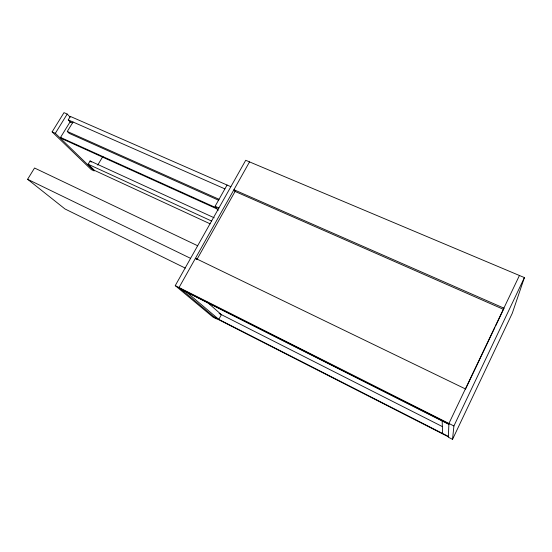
<?xml version="1.0" encoding="UTF-8"?>
<svg xmlns="http://www.w3.org/2000/svg" width="552" height="552" viewBox="0 0 552 552"><rect width="100%" height="100%" fill="white"/><g stroke="black" fill="none" stroke-linecap="round" stroke-linejoin="round"><path stroke-width="0.83" d="M519.432 275.496L448.921 423.46L448.334 437.205L452.536 439.351L453.91 425.978L524.4 277.587L245.716 160.287L175.246 285.632L213.086 317.186L216.418 318.89L179.041 287.544L249.532 161.895M524.4 277.587L512.29 313.239L452.536 439.351M465.584 388.994L494.875 327.515M495.62 325.956L503.776 308.837M196.878 259.585L235.476 190.716M218.192 210.326L215.114 206.255L227.065 185.037M97.697 165.096L102.955 156.333M210.077 223.808L94.509 170.409L88.127 164.22L90.086 160.963L214.238 217.812M70.477 122.213L68.248 119.901L70.38 116.437L230.867 186.7M217.177 208.994L61.803 138.669L60.527 137.434L70.111 121.833L72.478 122.875M218.682 200.272L69.152 133.329L67.275 131.445L73.057 122.02M52.123 131.88L55.331 133.329L94.185 170.941L91.239 169.581L52.123 131.88L63.991 112.649L67.206 114.057L70.132 117.134M55.331 133.329L67.206 114.057M185.258 268.099L64.991 208.966L27.6 179.29L34.548 168.015L197.664 245.757M68.248 119.901L224.905 188.881M67.275 131.445L219.034 199.293M215.114 206.255L218.909 207.973M60.527 137.434L216.356 207.904M88.127 164.22L211.478 220.986M465.384 388.912L195.449 258.301L196.36 259.233M27.6 179.29L190.585 258.35M175.246 285.632L453.91 425.978M180.518 288.779L448.9 424.019M181.491 289.6L448.879 424.378M219.096 313.481L442.518 426.668M214.204 317.034L448.369 436.404M215.314 317.966L448.355 436.804M186.666 292.208L218.813 319.38L221.407 314.647L207.152 302.158M90.086 160.963L91.239 162.102M442.173 420.997L442.594 433.458M503.879 308.14L503.514 309.382L235.069 191.447L233.924 189.715L503.879 308.14"/></g></svg>
